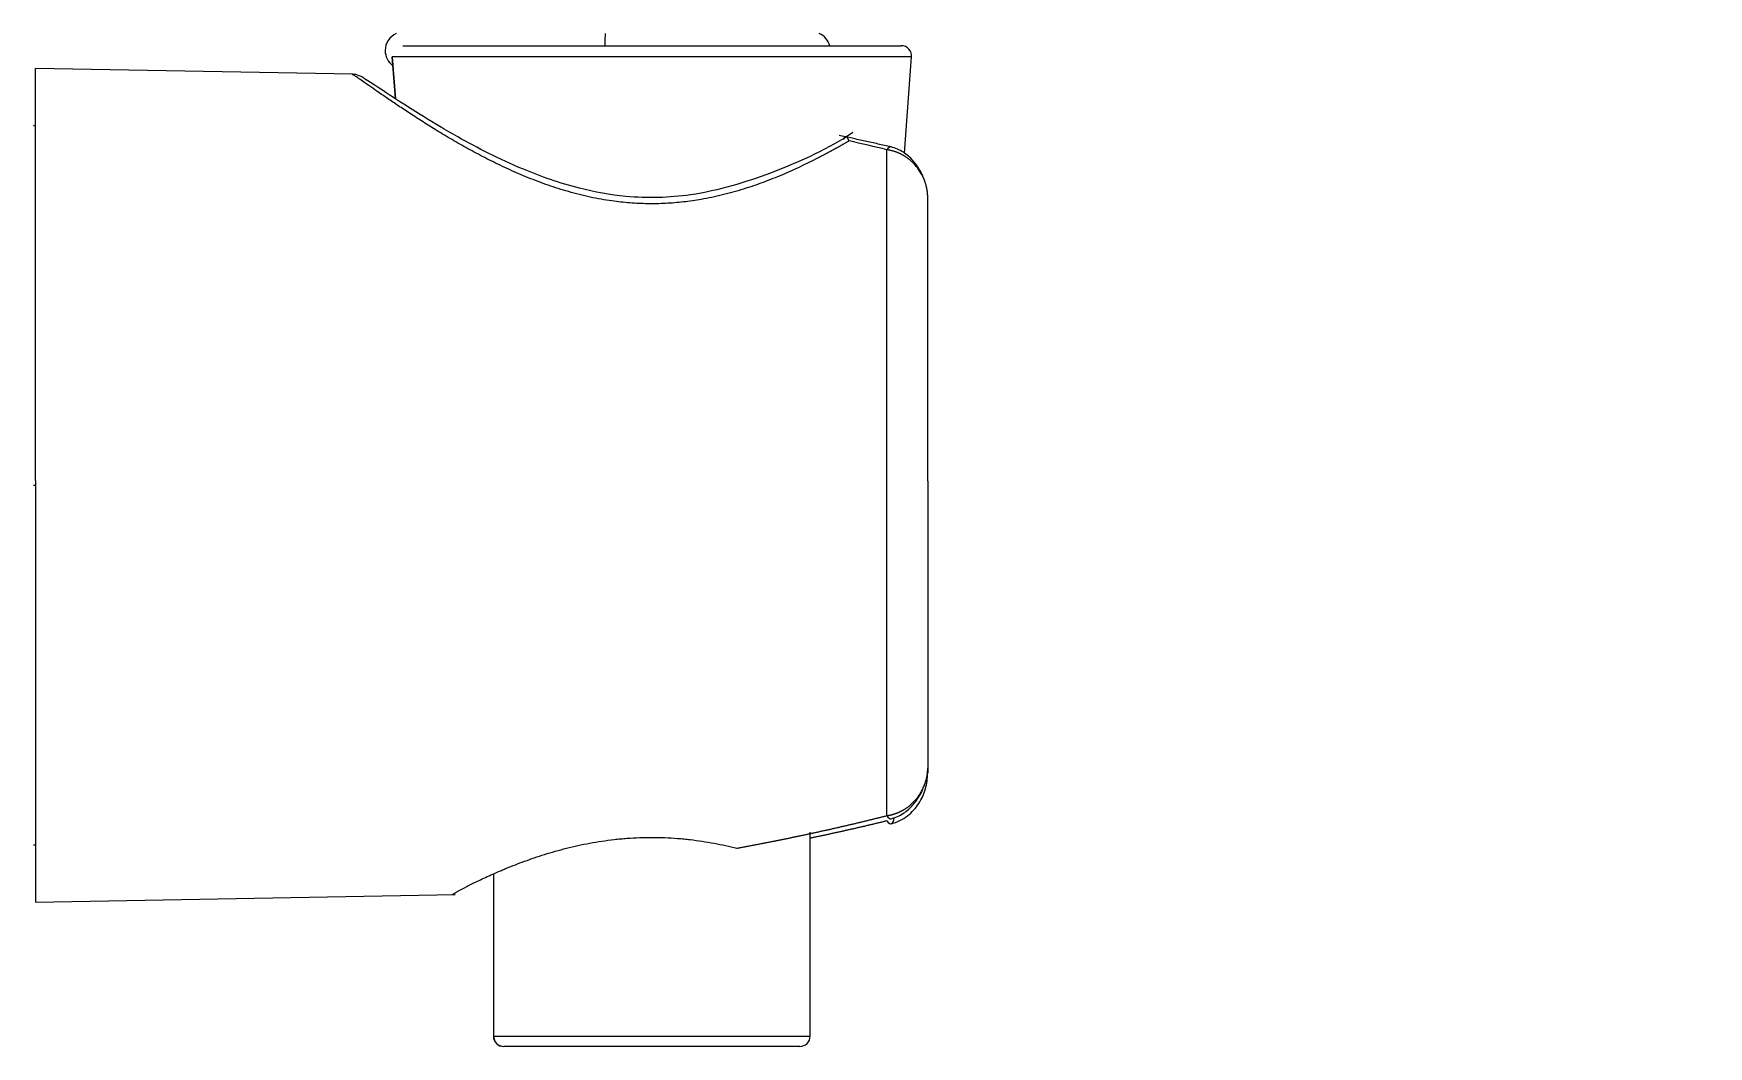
# Model space of a CAD drawing. Header units: millimetres. Extents: x 2433 to 4809, y -10272 to -6912.
# Drawn here: x 3205.6 to 3285.9, y -8607.4 to -8558.9 of the extents above; entities that cross this region are included whole.
import ezdxf

# ---------------------------------------------------------------- set-up
doc = ezdxf.new("R2010")
doc.units = ezdxf.units.MM
doc.layers.add('DIM', color=3, linetype='Continuous', lineweight=13)
doc.styles.add('ARIAL', font='arial.ttf')
doc.dimstyles.get("Standard").update_dxf_attribs({"dimtxt": 15, "dimasz": 15, "dimexe": 0.18, "dimexo": 0.0625, "dimgap": 4, "dimtad": 0, "dimtih": 1, "dimtoh": 1, "dimdec": 1, "dimdsep": 46, "dimtxsty": 'ARIAL', "dimcen": 0, "dimclrd": 3, "dimclre": 3, "dimclrt": 3, "dimadec": 0, "dimazin": 0, "dimtfac": 1, "dimtdec": 1, "dimtofl": 0, "dimtmove": 0, "dimatfit": 3, "dimfxl": 1, "dimtolj": 1, "dimtzin": 0, "dimarcsym": 0})

# ---------------------------------------------------------------- blocks, each defined once
blk = doc.blocks.new('*D46')
at = {"layer": 'Defpoints', "color": 0, "transparency": 16777216}
for p in [(3184.787, -7905.985), (3696.954, -9950.155), (3696.954, -9950.155)]:
    blk.add_point(p, dxfattribs=at)
at = {"layer": 'DIM', "color": 3, "lineweight": -2, "transparency": 16777216}
for p, q in [((3184.85, -7905.985), (3697.134, -7905.985)), ((3696.954, -7923.985), (3696.954, -8911.271)), ((3696.954, -9932.155), (3696.954, -8944.87)), ((3697.016, -9950.155), (3697.134, -9950.155))]:
    blk.add_line(p, q, dxfattribs=at)
at = {"layer": 'DIM', "color": 3, "transparency": 16777216}
for points in [[(3693.954, -7923.985), (3699.954, -7923.985), (3696.954, -7905.985)], [(3693.954, -9932.155), (3699.954, -9932.155), (3696.954, -9950.155)]]:
    blk.add_solid(points, dxfattribs=at)
at = {"layer": 'DIM', "color": 3, "transparency": 16777216, "insert": (3696.954, -8928.07), "char_height": 18, "attachment_point": 5, "style": 'ARIAL'}
blk.add_mtext('\\A1;(2280)', dxfattribs=at)

msp = doc.modelspace()

# ---------------------------------------------------------------- linework, layer by layer
at = {"linetype": 'Continuous', "lineweight": 18}
for p, q in [((3223.298, -8559.439), (3247.214, -8559.439)), ((3222.786, -8559.976), (3222.933, -8561.972)), ((3247.372, -8564.597), (3247.712, -8559.976)), ((3205.687, -8580.289), (3205.687, -8560.524)), ((3220.9, -8560.809), (3205.687, -8560.524)), ((3221.544, -8561.087), (3221.544, -8561.086)), ((3205.687, -8563.274), (3205.588, -8563.274)), ((3248.487, -8580.322), (3248.487, -8566.717)), ((3205.687, -8580.289), (3205.687, -8600.524)), ((3248.487, -8580.322), (3248.487, -8594.085)), ((3248.487, -8594.085), (3248.487, -8594.332)), ((3242.849, -8606.939), (3242.849, -8597.166)), ((3205.588, -8597.774), (3205.687, -8597.774)), ((3227.649, -8599.174), (3227.649, -8606.939)), ((3205.687, -8600.524), (3225.82, -8600.148)), ((3228.149, -8607.439), (3228.157, -8607.439)), ((3242.349, -8607.439), (3228.157, -8607.439))]:
    msp.add_line(p, q, dxfattribs=at)
at = {"linetype": 'Continuous', "lineweight": 13}
for p, q in [((3222.8, -8559.976), (3222.947, -8561.982)), ((3247.712, -8559.976), (3222.8, -8559.976)), ((3246.525, -8580.298), (3246.525, -8564.429)), ((3246.525, -8596.367), (3246.525, -8580.298)), ((3205.588, -8580.524), (3205.687, -8580.524)), ((3227.657, -8599.171), (3227.657, -8606.939)), ((3227.657, -8606.939), (3227.649, -8606.939)), ((3227.657, -8606.939), (3242.849, -8606.939))]:
    msp.add_line(p, q, dxfattribs=at)
at = {"linetype": 'Continuous', "lineweight": 18}
for centre, radius, start, end in [((3223.349, -8559.669), 0.89, 113.51951, 180), ((3242.929, -8559.669), 0.89, 14.95405, 66.48047), ((3247.214, -8559.939), 0.5, 355.79, 90), ((3223.349, -8559.669), 0.89, 180, 233.17029), ((3228.149, -8606.939), 0.5, 180, 270), ((3242.349, -8606.939), 0.5, 270, 0)]:
    msp.add_arc(centre, radius, start, end, dxfattribs=at)
at = {"linetype": 'Continuous', "lineweight": 13}
for centre, major_axis, ratio, start_param, end_param in [((3233.013, -8559.669), (0, -0.89), 0.012851, 3.552062, 4.451391), ((3246.506, -8565.266), (-0.227, -0.974), 0.299474, 3.16526, 3.752889), ((3246.506, -8595.544), (-0.234, 0.972), 0.294295, 2.506343, 3.116405), ((3246.506, -8595.783), (-0.227, 0.974), 0.299473, 2.530296, 3.876554), ((3228.157, -8606.939), (0, 0.5), 0.9989, 1.570796, 3.141593)]:
    msp.add_ellipse(centre, major_axis=major_axis, ratio=ratio, start_param=start_param, end_param=end_param, dxfattribs=at)
at = {"linetype": 'Continuous', "lineweight": 18}
for points, knots in [([(3221.531, -8561.073), (3221.484, -8561.03), (3221.385, -8560.954), (3221.167, -8560.845), (3220.993, -8560.811), (3220.873, -8560.808)], [0, 0, 0, 0, 0.260869, 0.517348, 1, 1, 1, 1]), ([(3244.893, -8563.608), (3243.759, -8564.365), (3241.43, -8565.458), (3237.51, -8566.7), (3234.26, -8566.779), (3231.518, -8566.278), (3228.705, -8565.282), (3225.554, -8563.653), (3223.142, -8562.118), (3221.78, -8561.209), (3221.526, -8561.057), (3221.516, -8561.061)], [0, 0, 0, 0, 0.159798, 0.284477, 0.376803, 0.445167, 0.534456, 0.656508, 0.811483, 0.90182, 1, 1, 1, 1]), ([(3244.717, -8564.003), (3244.716, -8564), (3244.713, -8563.993), (3244.708, -8563.983), (3244.703, -8563.973), (3244.698, -8563.963), (3244.693, -8563.953), (3244.688, -8563.943), (3244.682, -8563.933), (3244.677, -8563.923), (3244.671, -8563.914), (3244.665, -8563.904), (3244.659, -8563.894), (3244.648, -8563.878), (3244.629, -8563.853), (3244.606, -8563.831), (3244.586, -8563.817), (3244.571, -8563.811), (3244.557, -8563.808), (3244.544, -8563.808), (3244.532, -8563.811), (3244.521, -8563.815), (3244.511, -8563.822), (3244.502, -8563.83), (3244.49, -8563.843), (3244.476, -8563.864), (3244.461, -8563.896), (3244.452, -8563.922), (3244.448, -8563.936)], [0, 0, 0, 0, 0.015501, 0.031482, 0.047948, 0.064902, 0.082349, 0.100293, 0.118737, 0.137686, 0.157143, 0.177111, 0.197594, 0.222692, 0.288048, 0.395084, 0.449122, 0.500797, 0.550019, 0.596713, 0.640815, 0.682276, 0.721057, 0.757133, 0.790489, 0.862907, 0.932762, 1, 1, 1, 1]), ([(3248.351, -8565.951), (3248.29, -8565.765), (3248.134, -8565.409), (3247.786, -8564.92), (3247.313, -8564.507), (3246.938, -8564.346), (3246.726, -8564.291)], [0, 0, 0, 0, 0.232331, 0.470934, 0.723245, 1, 1, 1, 1]), ([(3248.487, -8566.717), (3248.487, -8566.709), (3248.487, -8566.693), (3248.487, -8566.669), (3248.486, -8566.643), (3248.485, -8566.615), (3248.484, -8566.586), (3248.481, -8566.555), (3248.479, -8566.523), (3248.476, -8566.49), (3248.472, -8566.455), (3248.467, -8566.418), (3248.461, -8566.38), (3248.455, -8566.341), (3248.447, -8566.3), (3248.439, -8566.258), (3248.429, -8566.215), (3248.418, -8566.17), (3248.406, -8566.124), (3248.392, -8566.077), (3248.377, -8566.029), (3248.362, -8565.983), (3248.352, -8565.954), (3248.347, -8565.942)], [0, 0, 0, 0, 0.029584, 0.061043, 0.094379, 0.129593, 0.166686, 0.205659, 0.246514, 0.289254, 0.333878, 0.380389, 0.428789, 0.479079, 0.531261, 0.585338, 0.64131, 0.699181, 0.758951, 0.820624, 0.884201, 0.949684, 1, 1, 1, 1]), ([(3246.726, -8596.758), (3246.875, -8596.722), (3247.149, -8596.624), (3247.627, -8596.32), (3248.086, -8595.815), (3248.417, -8595.088), (3248.481, -8594.59), (3248.476, -8594.33)], [0, 0, 0, 0, 0.143646, 0.278637, 0.528195, 0.764618, 1, 1, 1, 1]), ([(3246.733, -8596.517), (3246.944, -8596.461), (3247.317, -8596.296), (3247.788, -8595.88), (3248.135, -8595.389), (3248.29, -8595.034), (3248.351, -8594.847)], [0, 0, 0, 0, 0.276672, 0.52952, 0.767573, 1, 1, 1, 1]), ([(3248.347, -8594.856), (3248.356, -8594.831), (3248.375, -8594.779), (3248.399, -8594.699), (3248.421, -8594.618), (3248.439, -8594.542), (3248.453, -8594.47), (3248.464, -8594.402), (3248.473, -8594.338), (3248.479, -8594.279), (3248.483, -8594.224), (3248.486, -8594.174), (3248.487, -8594.128), (3248.487, -8594.099), (3248.487, -8594.085)], [0, 0, 0, 0, 0.099581, 0.210447, 0.31548, 0.414692, 0.508094, 0.595695, 0.677505, 0.753534, 0.82379, 0.888282, 0.947016, 1, 1, 1, 1]), ([(3239.327, -8597.931), (3239.383, -8597.921), (3239.495, -8597.9), (3239.664, -8597.869), (3239.831, -8597.837), (3239.998, -8597.805), (3240.165, -8597.774), (3240.331, -8597.742), (3240.496, -8597.71), (3240.661, -8597.677), (3240.826, -8597.645), (3240.989, -8597.613), (3241.153, -8597.58), (3241.315, -8597.547), (3241.478, -8597.515), (3241.639, -8597.482), (3241.8, -8597.448), (3241.961, -8597.415), (3242.121, -8597.382), (3242.28, -8597.349), (3242.439, -8597.315), (3242.598, -8597.281), (3242.756, -8597.247), (3242.913, -8597.214), (3243.07, -8597.18), (3243.226, -8597.145), (3243.382, -8597.111), (3243.537, -8597.077), (3243.691, -8597.042), (3243.845, -8597.008), (3243.999, -8596.973), (3244.152, -8596.938), (3244.304, -8596.903), (3244.456, -8596.868), (3244.607, -8596.833), (3244.758, -8596.798), (3244.908, -8596.763), (3245.058, -8596.727), (3245.207, -8596.692), (3245.356, -8596.656), (3245.504, -8596.62), (3245.651, -8596.584), (3245.798, -8596.548), (3245.944, -8596.512), (3246.09, -8596.476), (3246.236, -8596.44), (3246.38, -8596.404), (3246.477, -8596.379), (3246.525, -8596.367)], [0, 0, 0, 0, 0.023308, 0.046545, 0.069713, 0.092811, 0.115839, 0.138797, 0.161686, 0.184504, 0.207253, 0.229932, 0.252541, 0.275081, 0.29755, 0.31995, 0.342281, 0.364541, 0.386732, 0.408853, 0.430904, 0.452886, 0.474798, 0.496641, 0.518413, 0.540116, 0.56175, 0.583314, 0.604808, 0.626233, 0.647588, 0.668874, 0.69009, 0.711237, 0.732314, 0.753322, 0.77426, 0.795129, 0.815928, 0.836658, 0.857319, 0.87791, 0.898432, 0.918884, 0.939267, 0.959581, 0.979825, 1, 1, 1, 1]), ([(3246.525, -8596.619), (3246.477, -8596.631), (3246.38, -8596.655), (3246.236, -8596.69), (3246.09, -8596.725), (3245.944, -8596.76), (3245.798, -8596.795), (3245.651, -8596.83), (3245.504, -8596.864), (3245.356, -8596.899), (3245.207, -8596.933), (3245.058, -8596.968), (3244.908, -8597.002), (3244.758, -8597.036), (3244.607, -8597.07), (3244.456, -8597.104), (3244.304, -8597.138), (3244.152, -8597.171), (3243.999, -8597.205), (3243.845, -8597.239), (3243.691, -8597.272), (3243.537, -8597.305), (3243.382, -8597.338), (3243.226, -8597.371), (3243.07, -8597.404), (3242.948, -8597.43), (3242.878, -8597.444), (3242.86, -8597.448)], [0, 0, 0, 0, 0.039507, 0.079149, 0.118928, 0.158842, 0.198892, 0.239078, 0.279399, 0.319857, 0.36045, 0.401179, 0.442045, 0.483046, 0.524184, 0.565457, 0.606867, 0.648412, 0.690094, 0.731912, 0.773866, 0.815957, 0.858183, 0.900546, 0.943045, 0.985681, 1, 1, 1, 1]), ([(3225.694, -8600.15), (3225.692, -8600.15), (3225.692, -8600.15), (3225.691, -8600.144), (3225.717, -8600.127), (3225.795, -8600.08), (3225.827, -8600.061), (3225.904, -8600.018), (3225.949, -8599.993), (3226.1, -8599.91), (3226.225, -8599.844), (3226.412, -8599.748), (3226.451, -8599.729), (3226.531, -8599.688), (3226.573, -8599.667), (3226.702, -8599.602), (3226.794, -8599.557), (3227.083, -8599.418), (3227.296, -8599.318), (3227.645, -8599.161), (3227.766, -8599.108), (3227.956, -8599.026), (3228.02, -8598.999), (3228.119, -8598.957), (3228.152, -8598.943), (3228.219, -8598.915), (3228.253, -8598.901), (3228.559, -8598.776), (3228.846, -8598.664), (3229.3, -8598.498), (3229.61, -8598.388), (3229.937, -8598.282), (3230.272, -8598.177), (3230.443, -8598.126), (3230.663, -8598.063), (3230.708, -8598.051), (3230.796, -8598.026), (3230.93, -8597.99), (3231.065, -8597.955), (3231.517, -8597.841), (3231.889, -8597.758), (3232.46, -8597.652), (3232.654, -8597.619), (3233.045, -8597.56), (3233.243, -8597.534), (3233.545, -8597.499), (3233.646, -8597.489), (3233.799, -8597.474), (3233.85, -8597.47), (3233.952, -8597.461), (3234.207, -8597.44), (3234.461, -8597.426), (3235.071, -8597.404), (3235.477, -8597.405), (3236.084, -8597.429), (3236.286, -8597.441), (3236.539, -8597.461), (3236.589, -8597.465), (3236.69, -8597.474), (3236.74, -8597.479), (3236.891, -8597.494), (3236.99, -8597.504), (3237.287, -8597.539), (3237.676, -8597.592), (3238.054, -8597.657), (3238.613, -8597.762), (3238.975, -8597.842), (3239.327, -8597.931)], [0, 0, 0, 0, 0.011705, 0.011705, 0.073473, 0.073473, 0.104357, 0.104357, 0.135242, 0.135242, 0.19701, 0.19701, 0.212452, 0.212452, 0.227894, 0.227894, 0.258779, 0.258779, 0.320547, 0.320547, 0.351431, 0.351431, 0.366873, 0.366873, 0.374594, 0.374594, 0.382315, 0.382315, 0.444084, 0.444084, 0.474968, 0.505852, 0.505852, 0.536737, 0.536737, 0.544458, 0.544458, 0.552179, 0.567621, 0.567621, 0.629389, 0.629389, 0.660274, 0.660274, 0.691158, 0.691158, 0.7066, 0.7066, 0.714321, 0.714321, 0.722042, 0.752926, 0.752926, 0.814695, 0.814695, 0.845579, 0.845579, 0.8533, 0.8533, 0.861021, 0.861021, 0.876463, 0.876463, 0.907347, 0.938232, 0.938232, 1, 1, 1, 1])]:
    msp.add_open_spline(points, degree=3, knots=knots, dxfattribs=at)
at = {"linetype": 'Continuous', "lineweight": 13}
for points, knots in [([(3244.717, -8564.003), (3244.703, -8564.011), (3244.676, -8564.027), (3244.635, -8564.051), (3244.593, -8564.075), (3244.552, -8564.099), (3244.51, -8564.122), (3244.468, -8564.146), (3244.427, -8564.17), (3244.384, -8564.194), (3244.342, -8564.218), (3244.3, -8564.242), (3244.258, -8564.265), (3244.215, -8564.289), (3244.172, -8564.313), (3244.13, -8564.337), (3244.087, -8564.361), (3244.043, -8564.384), (3244, -8564.408), (3243.957, -8564.432), (3243.913, -8564.456), (3243.87, -8564.479), (3243.826, -8564.503), (3243.782, -8564.527), (3243.738, -8564.55), (3243.694, -8564.574), (3243.65, -8564.598), (3243.606, -8564.621), (3243.561, -8564.645), (3243.516, -8564.669), (3243.472, -8564.692), (3243.427, -8564.716), (3243.382, -8564.739), (3243.336, -8564.763), (3243.291, -8564.786), (3243.246, -8564.81), (3243.081, -8564.894), (3242.793, -8565.039), (3242.375, -8565.241), (3241.951, -8565.436), (3241.512, -8565.628), (3241.06, -8565.815), (3240.594, -8565.994), (3240.125, -8566.162), (3239.643, -8566.32), (3239.149, -8566.466), (3238.644, -8566.599), (3238.137, -8566.715), (3237.516, -8566.835), (3236.777, -8566.942), (3235.917, -8567.012), (3235.056, -8567.028), (3234.194, -8566.988), (3233.447, -8566.906), (3232.814, -8566.805), (3232.292, -8566.702), (3231.77, -8566.58), (3231.094, -8566.398), (3230.267, -8566.135), (3229.323, -8565.777), (3228.408, -8565.382), (3227.544, -8564.968), (3226.718, -8564.538), (3225.941, -8564.105), (3225.204, -8563.672), (3224.514, -8563.247), (3223.872, -8562.838), (3223.282, -8562.45), (3222.748, -8562.091), (3222.27, -8561.764), (3221.855, -8561.475), (3221.504, -8561.23), (3221.225, -8561.037), (3221.023, -8560.898), (3220.908, -8560.823), (3220.877, -8560.808), (3220.873, -8560.808)], [0, 0, 0, 0, 0.001824, 0.003646, 0.005467, 0.007287, 0.009106, 0.010923, 0.012739, 0.014553, 0.016367, 0.018179, 0.01999, 0.021801, 0.023609, 0.025417, 0.027224, 0.02903, 0.030834, 0.032638, 0.03444, 0.036242, 0.038043, 0.039843, 0.041641, 0.043439, 0.045236, 0.047033, 0.048828, 0.050623, 0.052417, 0.05421, 0.056002, 0.057794, 0.059585, 0.061375, 0.063165, 0.079059, 0.094769, 0.110312, 0.125704, 0.141802, 0.157641, 0.173242, 0.188632, 0.204703, 0.220511, 0.236089, 0.251474, 0.276911, 0.302008, 0.326955, 0.351948, 0.377183, 0.39264, 0.408284, 0.424153, 0.440287, 0.471085, 0.502925, 0.534015, 0.565955, 0.596967, 0.62845, 0.659818, 0.691282, 0.722764, 0.75404, 0.785488, 0.816557, 0.848315, 0.879649, 0.911535, 0.943028, 0.974292, 1, 1, 1, 1]), ([(3248.347, -8565.942), (3248.346, -8565.937), (3248.327, -8565.888), (3248.291, -8565.798), (3248.232, -8565.676), (3248.172, -8565.566), (3248.11, -8565.466), (3248.05, -8565.376), (3247.991, -8565.297), (3247.914, -8565.201), (3247.815, -8565.092), (3247.691, -8564.973), (3247.563, -8564.867), (3247.433, -8564.774), (3247.331, -8564.711), (3247.258, -8564.67), (3247.216, -8564.648), (3247.173, -8564.626), (3247.13, -8564.606), (3247.087, -8564.586), (3247.043, -8564.568), (3247, -8564.551), (3246.957, -8564.535), (3246.913, -8564.519), (3246.87, -8564.505), (3246.826, -8564.492), (3246.783, -8564.48), (3246.74, -8564.469), (3246.697, -8564.459), (3246.653, -8564.45), (3246.61, -8564.442), (3246.568, -8564.435), (3246.539, -8564.431), (3246.525, -8564.429)], [0, 0, 0, 0, 0.005562, 0.063938, 0.118617, 0.169586, 0.216832, 0.260347, 0.30012, 0.336145, 0.407708, 0.476659, 0.542996, 0.606717, 0.667827, 0.68731, 0.70667, 0.725906, 0.745019, 0.764009, 0.782877, 0.801624, 0.82025, 0.838755, 0.857141, 0.875407, 0.893555, 0.911586, 0.929499, 0.947297, 0.964979, 0.982546, 1, 1, 1, 1]), ([(3246.525, -8596.367), (3246.532, -8596.366), (3246.547, -8596.364), (3246.569, -8596.361), (3246.591, -8596.357), (3246.613, -8596.354), (3246.635, -8596.349), (3246.657, -8596.345), (3246.679, -8596.34), (3246.701, -8596.336), (3246.723, -8596.33), (3246.746, -8596.325), (3246.768, -8596.319), (3246.79, -8596.313), (3246.812, -8596.307), (3246.835, -8596.301), (3246.857, -8596.294), (3246.879, -8596.287), (3246.901, -8596.28), (3246.924, -8596.272), (3246.946, -8596.264), (3246.968, -8596.256), (3246.991, -8596.248), (3247.013, -8596.239), (3247.035, -8596.23), (3247.057, -8596.221), (3247.08, -8596.211), (3247.102, -8596.202), (3247.124, -8596.192), (3247.146, -8596.181), (3247.168, -8596.171), (3247.19, -8596.16), (3247.212, -8596.148), (3247.234, -8596.137), (3247.256, -8596.125), (3247.278, -8596.113), (3247.348, -8596.074), (3247.466, -8595.999), (3247.628, -8595.877), (3247.785, -8595.734), (3247.92, -8595.588), (3248.039, -8595.436), (3248.146, -8595.278), (3248.252, -8595.087), (3248.316, -8594.941), (3248.346, -8594.86), (3248.347, -8594.856)], [0, 0, 0, 0, 0.008951, 0.017933, 0.026944, 0.035985, 0.045057, 0.054159, 0.063292, 0.072455, 0.081649, 0.090874, 0.100129, 0.109416, 0.118734, 0.128083, 0.137463, 0.146875, 0.156318, 0.165793, 0.1753, 0.184838, 0.194408, 0.20401, 0.213644, 0.223311, 0.233009, 0.24274, 0.252502, 0.262298, 0.272125, 0.281985, 0.291878, 0.301804, 0.311762, 0.321753, 0.331776, 0.408566, 0.489444, 0.574414, 0.66347, 0.729048, 0.806102, 0.89458, 0.994419, 1, 1, 1, 1])]:
    msp.add_open_spline(points, degree=3, knots=knots, dxfattribs=at)
at = {"linetype": 'Continuous', "lineweight": 18}
for points, degree in [([(3246.726, -8564.291), (3244.232, -8563.74)], 1), ([(3246.525, -8564.429), (3245.923, -8564.282), (3245.321, -8564.14), (3244.717, -8564.003)], 3)]:
    msp.add_open_spline(points, degree=degree, dxfattribs=at)

# ---------------------------------------------------------------- dimensions: what is measured, and where the dimension line sits
at = {"layer": 'DIM', "color": 3}
dim = msp.add_linear_dim(base=(3696.954, -9950.155), p1=(3184.787, -7905.985), p2=(3696.954, -9950.155), angle=90, text='(2280)', dimstyle='Standard', override={"dimtxt": 18, "dimasz": 18, "dimgap": 5}, dxfattribs=at)
dim.commit()
dim.dimension.update_dxf_attribs({"geometry": '*D46', "text_midpoint": (3696.954, -8928.07)})

doc.saveas('drawing.dxf')
